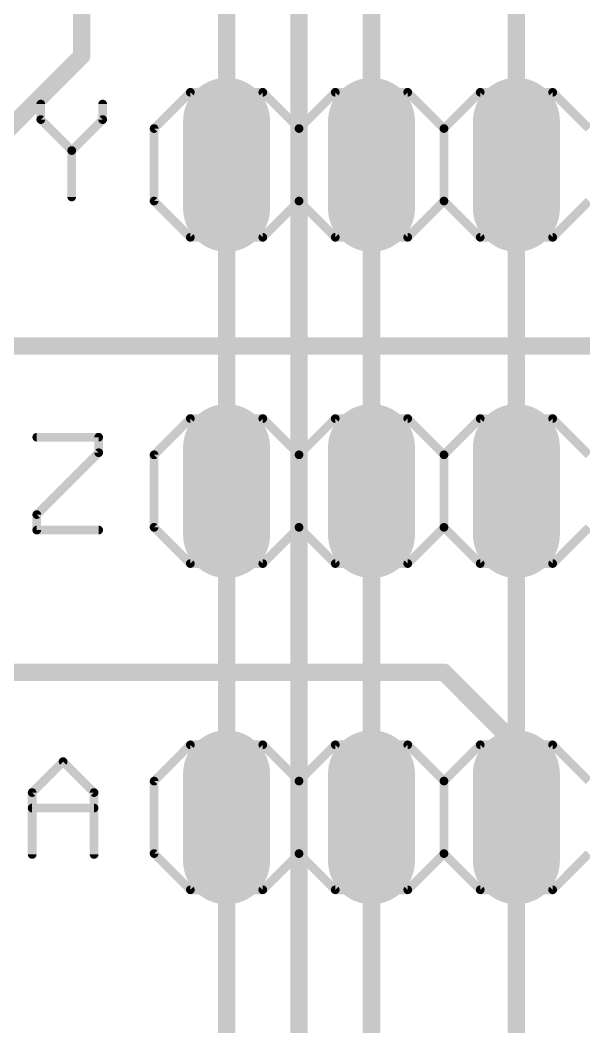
# Model space of a CAD drawing. Extents: x 6 to 93.4, y 7 to 66.
# Drawn here: x 25.59 to 35.47, y 33.16 to 50.79 of the extents above; entities that cross this region are included whole.
import ezdxf

# ---------------------------------------------------------------- set-up
doc = ezdxf.new("R2010")
doc.units = 0
for name, color, linetype in [('1', 22, 'CONTINUOUS'), ('16', 175, 'CONTINUOUS'), ('17', 82, 'CONTINUOUS'), ('21', 7, 'CONTINUOUS'), ('27', 253, 'CONTINUOUS'), ('51', 53, 'CONTINUOUS')]:
    doc.layers.add(name, color=color, linetype=linetype)

# ---------------------------------------------------------------- blocks, each defined once
blk = doc.blocks.new('RECT')
blk.add_solid([(-0.5, -0.5), (0.5, -0.5), (-0.5, 0.5), (0.5, 0.5)])
blk = doc.blocks.new('LONGP100')
at = {"const_width": 1}
blk.add_lwpolyline([(-0.5, 0), (0.5, 0)], dxfattribs=at)
at = {"const_width": 0.5}
for points in [[(-0.5, 0.25, 1), (-0.5, -0.25)], [(0.5, -0.25, 1), (0.5, 0.25)]]:
    blk.add_lwpolyline(points, format="xyb", dxfattribs=at)

msp = doc.modelspace()

# ---------------------------------------------------------------- linework, layer by layer
at = {"layer": '1', "const_width": 0.3048}
for points in [[(26.67, 50.165), (26.67, 57.785)], [(30.48, 22.225), (30.48, 57.15)], [(29.21, 53.975), (29.21, 48.26)], [(31.75, 53.975), (31.75, 48.26)], [(34.29, 53.975), (34.29, 48.26)], [(17.78, 41.275), (26.67, 50.165)], [(29.21, 48.26), (29.21, 42.545)], [(31.75, 42.545), (31.75, 48.26)], [(34.29, 48.26), (34.29, 42.545)], [(29.21, 42.545), (29.21, 36.83)], [(31.75, 36.83), (31.75, 42.545)], [(34.29, 42.545), (34.29, 36.83)], [(29.21, 36.83), (29.21, 31.115)], [(31.75, 31.115), (31.75, 36.83)], [(34.29, 36.195), (34.29, 36.83)], [(34.29, 36.83), (34.29, 31.115)]]:
    msp.add_lwpolyline(points, dxfattribs=at)
at = {"layer": '1', "const_width": 0.1524}
for points in [[(26.7239, 50.1111, 1), (26.6161, 50.2189)], [(26.5938, 50.165, 1), (26.7462, 50.165)], [(29.2862, 48.26, 1), (29.1338, 48.26)], [(29.1338, 48.26, 1), (29.2862, 48.26)], [(31.8262, 48.26, 1), (31.6738, 48.26)], [(31.6738, 48.26, 1), (31.8262, 48.26)], [(34.3662, 48.26, 1), (34.2138, 48.26)], [(34.2138, 48.26, 1), (34.3662, 48.26)], [(29.2862, 42.545, 1), (29.1338, 42.545)], [(31.8262, 42.545, 1), (31.6738, 42.545)], [(34.3662, 42.545, 1), (34.2138, 42.545)], [(29.1338, 42.545, 1), (29.2862, 42.545)], [(31.6738, 42.545, 1), (31.8262, 42.545)], [(34.2138, 42.545, 1), (34.3662, 42.545)], [(29.2862, 36.83, 1), (29.1338, 36.83)], [(29.1338, 36.83, 1), (29.2862, 36.83)], [(31.8262, 36.83, 1), (31.6738, 36.83)], [(31.6738, 36.83, 1), (31.8262, 36.83)], [(34.3662, 36.83, 1), (34.2138, 36.83)], [(34.3662, 36.83, 1), (34.2138, 36.83)], [(34.2138, 36.83, 1), (34.3662, 36.83)], [(34.2138, 36.195, 1), (34.3662, 36.195)]]:
    msp.add_lwpolyline(points, format="xyb", dxfattribs=at)
at = {"layer": '16', "const_width": 0.3048}
for points in [[(36.195, 45.085), (22.86, 45.085)], [(23.495, 39.37), (33.02, 39.37)], [(33.02, 39.37), (34.29, 38.1)], [(34.29, 38.1), (34.29, 36.83)]]:
    msp.add_lwpolyline(points, dxfattribs=at)
at = {"layer": '16', "const_width": 0.1524}
for points in [[(33.0739, 39.4239, 1), (32.9661, 39.3161)], [(33.02, 39.2938, 1), (33.02, 39.4462)], [(34.3662, 38.1, 1), (34.2138, 38.1)], [(34.2361, 38.0461, 1), (34.3439, 38.1539)], [(34.2138, 36.83, 1), (34.3662, 36.83)]]:
    msp.add_lwpolyline(points, format="xyb", dxfattribs=at)
at = {"layer": '21', "const_width": 0.1524}
for points in [[(27.94, 48.895), (28.575, 49.53)], [(28.575, 49.53), (29.845, 49.53)], [(30.48, 48.895), (29.845, 49.53)], [(30.48, 48.895), (31.115, 49.53)], [(31.115, 49.53), (32.385, 49.53)], [(32.385, 49.53), (33.02, 48.895)], [(33.02, 48.895), (33.655, 49.53)], [(33.655, 49.53), (34.925, 49.53)], [(35.56, 48.895), (34.925, 49.53)], [(27.94, 47.625), (27.94, 48.895)], [(30.48, 47.625), (30.48, 48.895)], [(33.02, 47.625), (33.02, 48.895)], [(28.575, 46.99), (27.94, 47.625)], [(29.845, 46.99), (30.48, 47.625)], [(31.115, 46.99), (30.48, 47.625)], [(33.02, 47.625), (32.385, 46.99)], [(33.655, 46.99), (33.02, 47.625)], [(34.925, 46.99), (35.56, 47.625)], [(29.845, 46.99), (28.575, 46.99)], [(32.385, 46.99), (31.115, 46.99)], [(34.925, 46.99), (33.655, 46.99)], [(27.94, 43.18), (28.575, 43.815)], [(28.575, 43.815), (29.845, 43.815)], [(30.48, 43.18), (29.845, 43.815)], [(30.48, 43.18), (31.115, 43.815)], [(31.115, 43.815), (32.385, 43.815)], [(32.385, 43.815), (33.02, 43.18)], [(33.02, 43.18), (33.655, 43.815)], [(33.655, 43.815), (34.925, 43.815)], [(35.56, 43.18), (34.925, 43.815)], [(27.94, 41.91), (27.94, 43.18)], [(30.48, 41.91), (30.48, 43.18)], [(33.02, 41.91), (33.02, 43.18)], [(28.575, 41.275), (27.94, 41.91)], [(29.845, 41.275), (30.48, 41.91)], [(31.115, 41.275), (30.48, 41.91)], [(33.02, 41.91), (32.385, 41.275)], [(33.655, 41.275), (33.02, 41.91)], [(34.925, 41.275), (35.56, 41.91)], [(29.845, 41.275), (28.575, 41.275)], [(32.385, 41.275), (31.115, 41.275)], [(34.925, 41.275), (33.655, 41.275)], [(27.94, 37.465), (28.575, 38.1)], [(28.575, 38.1), (29.845, 38.1)], [(30.48, 37.465), (29.845, 38.1)], [(30.48, 37.465), (31.115, 38.1)], [(31.115, 38.1), (32.385, 38.1)], [(32.385, 38.1), (33.02, 37.465)], [(33.02, 37.465), (33.655, 38.1)], [(33.655, 38.1), (34.925, 38.1)], [(35.56, 37.465), (34.925, 38.1)], [(27.94, 36.195), (27.94, 37.465)], [(30.48, 36.195), (30.48, 37.465)], [(33.02, 36.195), (33.02, 37.465)], [(28.575, 35.56), (27.94, 36.195)], [(29.845, 35.56), (30.48, 36.195)], [(31.115, 35.56), (30.48, 36.195)], [(33.02, 36.195), (32.385, 35.56)], [(33.655, 35.56), (33.02, 36.195)], [(34.925, 35.56), (35.56, 36.195)], [(29.845, 35.56), (28.575, 35.56)], [(32.385, 35.56), (31.115, 35.56)], [(34.925, 35.56), (33.655, 35.56)]]:
    msp.add_lwpolyline(points, dxfattribs=at)
at = {"layer": '21', "const_width": 0.0762}
for points in [[(28.575, 49.5681, 1), (28.575, 49.4919)], [(28.6019, 49.5031, 1), (28.5481, 49.5569)], [(29.8719, 49.5569, 1), (29.8181, 49.5031)], [(29.845, 49.4919, 1), (29.845, 49.5681)], [(31.115, 49.5681, 1), (31.115, 49.4919)], [(31.1419, 49.5031, 1), (31.0881, 49.5569)], [(32.4119, 49.5569, 1), (32.3581, 49.5031)], [(32.385, 49.4919, 1), (32.385, 49.5681)], [(33.655, 49.5681, 1), (33.655, 49.4919)], [(33.6819, 49.5031, 1), (33.6281, 49.5569)], [(34.9519, 49.5569, 1), (34.8981, 49.5031)], [(34.925, 49.4919, 1), (34.925, 49.5681)], [(27.9781, 48.895, 1), (27.9019, 48.895)], [(27.9131, 48.9219, 1), (27.9669, 48.8681)], [(30.5181, 48.895, 1), (30.4419, 48.895)], [(30.4531, 48.9219, 1), (30.5069, 48.8681)], [(30.4531, 48.8681, 1), (30.5069, 48.9219)], [(33.0581, 48.895, 1), (32.9819, 48.895)], [(32.9931, 48.9219, 1), (33.0469, 48.8681)], [(32.9931, 48.8681, 1), (33.0469, 48.9219)], [(27.9019, 47.625, 1), (27.9781, 47.625)], [(27.9669, 47.6519, 1), (27.9131, 47.5981)], [(30.4419, 47.625, 1), (30.5181, 47.625)], [(30.5069, 47.6519, 1), (30.4531, 47.5981)], [(30.5069, 47.5981, 1), (30.4531, 47.6519)], [(32.9819, 47.625, 1), (33.0581, 47.625)], [(33.0469, 47.6519, 1), (32.9931, 47.5981)], [(33.0469, 47.5981, 1), (32.9931, 47.6519)], [(28.575, 47.0281, 1), (28.575, 46.9519)], [(28.5481, 46.9631, 1), (28.6019, 47.0169)], [(29.8181, 47.0169, 1), (29.8719, 46.9631)], [(29.845, 46.9519, 1), (29.845, 47.0281)], [(31.115, 47.0281, 1), (31.115, 46.9519)], [(31.0881, 46.9631, 1), (31.1419, 47.0169)], [(32.3581, 47.0169, 1), (32.4119, 46.9631)], [(32.385, 46.9519, 1), (32.385, 47.0281)], [(33.655, 47.0281, 1), (33.655, 46.9519)], [(33.6281, 46.9631, 1), (33.6819, 47.0169)], [(34.8981, 47.0169, 1), (34.9519, 46.9631)], [(34.925, 46.9519, 1), (34.925, 47.0281)], [(28.575, 43.8531, 1), (28.575, 43.7769)], [(28.6019, 43.7881, 1), (28.5481, 43.8419)], [(29.8719, 43.8419, 1), (29.8181, 43.7881)], [(29.845, 43.7769, 1), (29.845, 43.8531)], [(31.115, 43.8531, 1), (31.115, 43.7769)], [(31.1419, 43.7881, 1), (31.0881, 43.8419)], [(32.4119, 43.8419, 1), (32.3581, 43.7881)], [(32.385, 43.7769, 1), (32.385, 43.8531)], [(33.655, 43.8531, 1), (33.655, 43.7769)], [(33.6819, 43.7881, 1), (33.6281, 43.8419)], [(34.9519, 43.8419, 1), (34.8981, 43.7881)], [(34.925, 43.7769, 1), (34.925, 43.8531)], [(27.9781, 43.18, 1), (27.9019, 43.18)], [(27.9131, 43.2069, 1), (27.9669, 43.1531)], [(30.5181, 43.18, 1), (30.4419, 43.18)], [(30.4531, 43.2069, 1), (30.5069, 43.1531)], [(30.4531, 43.1531, 1), (30.5069, 43.2069)], [(33.0581, 43.18, 1), (32.9819, 43.18)], [(32.9931, 43.2069, 1), (33.0469, 43.1531)], [(32.9931, 43.1531, 1), (33.0469, 43.2069)], [(27.9669, 41.9369, 1), (27.9131, 41.8831)], [(30.5069, 41.9369, 1), (30.4531, 41.8831)], [(30.5069, 41.8831, 1), (30.4531, 41.9369)], [(33.0469, 41.9369, 1), (32.9931, 41.8831)], [(33.0469, 41.8831, 1), (32.9931, 41.9369)], [(27.9019, 41.91, 1), (27.9781, 41.91)], [(30.4419, 41.91, 1), (30.5181, 41.91)], [(32.9819, 41.91, 1), (33.0581, 41.91)], [(28.575, 41.3131, 1), (28.575, 41.2369)], [(28.5481, 41.2481, 1), (28.6019, 41.3019)], [(29.8181, 41.3019, 1), (29.8719, 41.2481)], [(29.845, 41.2369, 1), (29.845, 41.3131)], [(31.115, 41.3131, 1), (31.115, 41.2369)], [(31.0881, 41.2481, 1), (31.1419, 41.3019)], [(32.3581, 41.3019, 1), (32.4119, 41.2481)], [(32.385, 41.2369, 1), (32.385, 41.3131)], [(33.655, 41.3131, 1), (33.655, 41.2369)], [(33.6281, 41.2481, 1), (33.6819, 41.3019)], [(34.8981, 41.3019, 1), (34.9519, 41.2481)], [(34.925, 41.2369, 1), (34.925, 41.3131)], [(28.575, 38.1381, 1), (28.575, 38.0619)], [(28.6019, 38.0731, 1), (28.5481, 38.1269)], [(29.8719, 38.1269, 1), (29.8181, 38.0731)], [(29.845, 38.0619, 1), (29.845, 38.1381)], [(31.115, 38.1381, 1), (31.115, 38.0619)], [(31.1419, 38.0731, 1), (31.0881, 38.1269)], [(32.4119, 38.1269, 1), (32.3581, 38.0731)], [(32.385, 38.0619, 1), (32.385, 38.1381)], [(33.655, 38.1381, 1), (33.655, 38.0619)], [(33.6819, 38.0731, 1), (33.6281, 38.1269)], [(34.9519, 38.1269, 1), (34.8981, 38.0731)], [(34.925, 38.0619, 1), (34.925, 38.1381)], [(27.9781, 37.465, 1), (27.9019, 37.465)], [(27.9131, 37.4919, 1), (27.9669, 37.4381)], [(30.5181, 37.465, 1), (30.4419, 37.465)], [(30.4531, 37.4919, 1), (30.5069, 37.4381)], [(30.4531, 37.4381, 1), (30.5069, 37.4919)], [(33.0581, 37.465, 1), (32.9819, 37.465)], [(32.9931, 37.4919, 1), (33.0469, 37.4381)], [(32.9931, 37.4381, 1), (33.0469, 37.4919)], [(27.9019, 36.195, 1), (27.9781, 36.195)], [(27.9669, 36.2219, 1), (27.9131, 36.1681)], [(30.4419, 36.195, 1), (30.5181, 36.195)], [(30.5069, 36.2219, 1), (30.4531, 36.1681)], [(30.5069, 36.1681, 1), (30.4531, 36.2219)], [(32.9819, 36.195, 1), (33.0581, 36.195)], [(33.0469, 36.2219, 1), (32.9931, 36.1681)], [(33.0469, 36.1681, 1), (32.9931, 36.2219)], [(28.575, 35.5981, 1), (28.575, 35.5219)], [(28.5481, 35.5331, 1), (28.6019, 35.5869)], [(29.8181, 35.5869, 1), (29.8719, 35.5331)], [(29.845, 35.5219, 1), (29.845, 35.5981)], [(31.115, 35.5981, 1), (31.115, 35.5219)], [(31.0881, 35.5331, 1), (31.1419, 35.5869)], [(32.3581, 35.5869, 1), (32.4119, 35.5331)], [(32.385, 35.5219, 1), (32.385, 35.5981)], [(33.655, 35.5981, 1), (33.655, 35.5219)], [(33.6281, 35.5331, 1), (33.6819, 35.5869)], [(34.8981, 35.5869, 1), (34.9519, 35.5331)], [(34.925, 35.5219, 1), (34.925, 35.5981)]]:
    msp.add_lwpolyline(points, format="xyb", dxfattribs=at)
at = {"layer": '27', "const_width": 0.1524}
for points in [[(25.9542, 49.3232), (25.9542, 49.052)], [(27.0389, 49.052), (27.0389, 49.3232)], [(25.9542, 49.052), (26.4965, 48.5097)], [(26.4965, 48.5097), (27.0389, 49.052)], [(26.4965, 48.5097), (26.4965, 47.6962)], [(25.8842, 43.4882), (26.9689, 43.4882)], [(26.9689, 43.4882), (26.9689, 43.217)], [(26.9689, 43.217), (25.8842, 42.1324)], [(25.8842, 42.1324), (25.8842, 41.8612)], [(25.8842, 41.8612), (26.9689, 41.8612)], [(25.8032, 37.2639), (26.3455, 37.8062)], [(26.3455, 37.8062), (26.8879, 37.2639)], [(25.8032, 36.1792), (25.8032, 37.2639)], [(26.8879, 37.2639), (26.8879, 36.1792)], [(25.8032, 36.9927), (26.8879, 36.9927)]]:
    msp.add_lwpolyline(points, dxfattribs=at)
at = {"layer": '27', "const_width": 0.0762}
for points in [[(25.9923, 49.3232, 1), (25.9161, 49.3232)], [(27.077, 49.3232, 1), (27.0008, 49.3232)], [(25.9811, 49.079, 1), (25.9273, 49.0251)], [(25.9161, 49.052, 1), (25.9923, 49.052)], [(27.0008, 49.052, 1), (27.077, 49.052)], [(27.0658, 49.0251, 1), (27.0119, 49.079)], [(26.5346, 48.5097, 1), (26.4584, 48.5097)], [(26.4696, 48.5366, 1), (26.5235, 48.4828)], [(26.4696, 48.4828, 1), (26.5235, 48.5366)], [(26.4584, 47.6962, 1), (26.5346, 47.6962)], [(25.8842, 43.5263, 1), (25.8842, 43.4501)], [(27.007, 43.4882, 1), (26.9308, 43.4882)], [(26.9689, 43.4501, 1), (26.9689, 43.5263)], [(26.9308, 43.217, 1), (27.007, 43.217)], [(26.9958, 43.1901, 1), (26.9419, 43.244)], [(25.9223, 42.1324, 1), (25.8461, 42.1324)], [(25.8573, 42.1593, 1), (25.9111, 42.1054)], [(25.8842, 41.8993, 1), (25.8842, 41.8231)], [(25.8461, 41.8612, 1), (25.9223, 41.8612)], [(26.9689, 41.8231, 1), (26.9689, 41.8993)], [(26.3725, 37.8331, 1), (26.3186, 37.7792)], [(26.3725, 37.7792, 1), (26.3186, 37.8331)], [(25.8413, 37.2639, 1), (25.7651, 37.2639)], [(25.7763, 37.2908, 1), (25.8301, 37.2369)], [(26.926, 37.2639, 1), (26.8498, 37.2639)], [(26.8609, 37.2369, 1), (26.9148, 37.2908)], [(25.8032, 37.0308, 1), (25.8032, 36.9546)], [(26.8879, 36.9546, 1), (26.8879, 37.0308)], [(25.7651, 36.1792, 1), (25.8413, 36.1792)], [(26.8498, 36.1792, 1), (26.926, 36.1792)]]:
    msp.add_lwpolyline(points, format="xyb", dxfattribs=at)

# ---------------------------------------------------------------- block references
at = {"layer": '17', "xscale": 1.524, "yscale": 1.524, "rotation": 270}
for p in [(29.21, 48.26), (29.21, 48.26), (31.75, 48.26), (31.75, 48.26), (34.29, 48.26), (34.29, 48.26), (29.21, 42.545), (29.21, 42.545), (31.75, 42.545), (31.75, 42.545), (34.29, 42.545), (34.29, 42.545), (29.21, 36.83), (29.21, 36.83), (31.75, 36.83), (31.75, 36.83), (34.29, 36.83), (34.29, 36.83)]:
    msp.add_blockref('LONGP100', p, dxfattribs=at)
at = {"layer": '51', "xscale": 0.508, "yscale": 0.508, "rotation": 180}
for p in [(29.21, 48.26), (31.75, 48.26), (34.29, 48.26), (29.21, 42.545), (31.75, 42.545), (34.29, 42.545), (29.21, 36.83), (31.75, 36.83), (34.29, 36.83)]:
    msp.add_blockref('RECT', p, dxfattribs=at)

doc.saveas('drawing.dxf')
